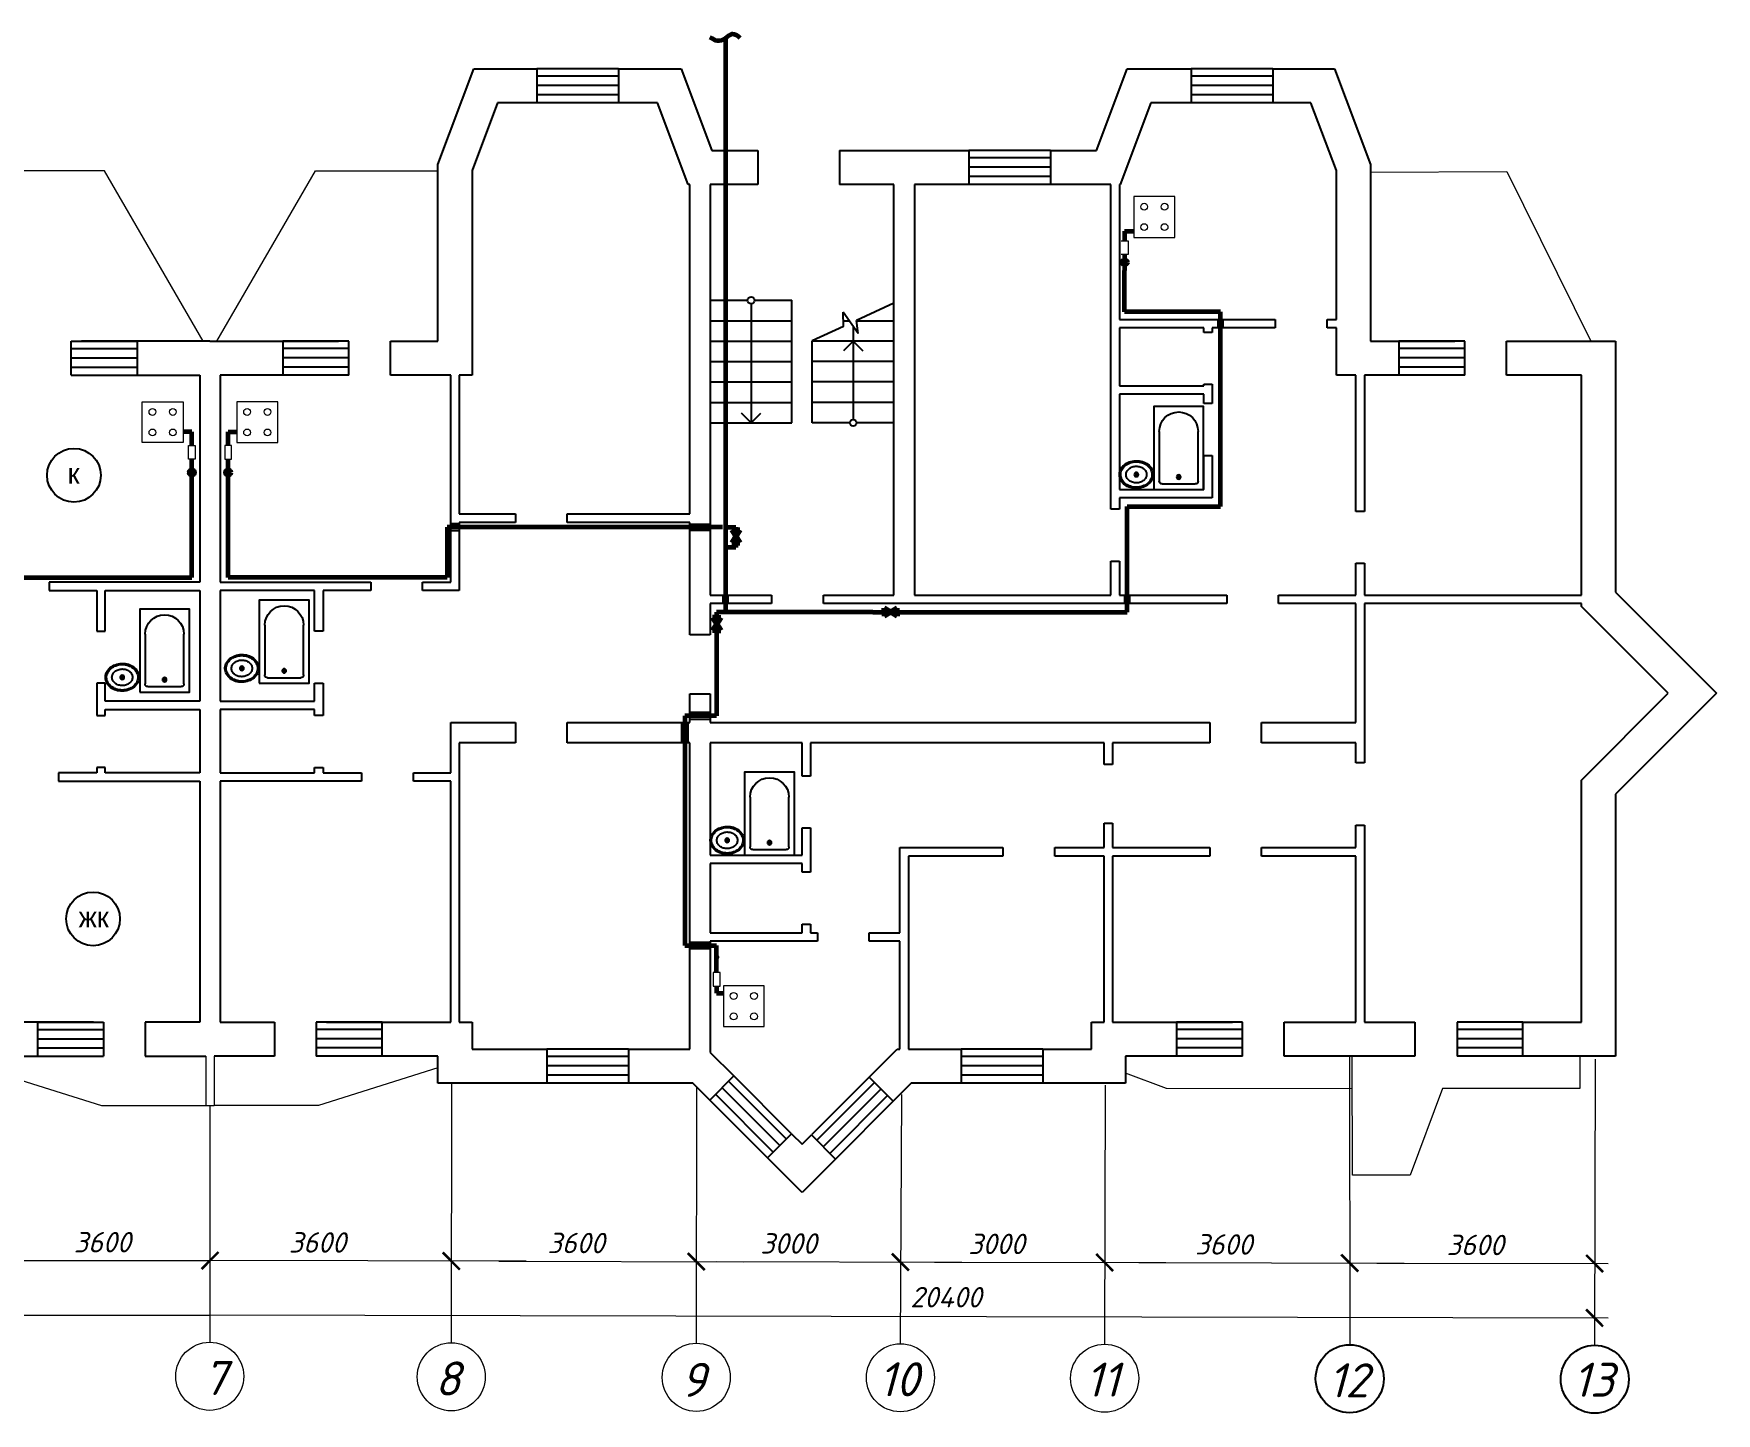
# Model space of a CAD drawing. Header units: millimetres. Extents: x -710977 to 10671, y -929782 to 89628.
# Drawn here: x 3585.5 to 3832.7, y 3965.9 to 4168.6 of the extents above; entities that cross this region are included whole.
import ezdxf

# ---------------------------------------------------------------- set-up
doc = ezdxf.new("R2010")
doc.units = ezdxf.units.MM
doc.header["$LTSCALE"] = 0.4
for name, color, linetype, lineweight in [('A-FLOR', 192, 'Continuous', 9), ('A-WALL', 113, 'Continuous', 9), ('I-WALL', 2, 'Continuous', 9), ('газ', 7, 'Continuous', 40), ('оборудование', 255, 'Continuous', 60)]:
    doc.layers.add(name, color=color, linetype=linetype, lineweight=lineweight)
for name, color, linetype in [('VPORTS', 7, 'Continuous'), ('аксонометрия', 84, 'Continuous'), ('кварталыИнфо', 7, 'Continuous'), ('оси', 255, 'Continuous')]:
    doc.layers.add(name, color=color, linetype=linetype)
doc.styles.add('текстовый', font='isocpeui.ttf', dxfattribs={"height": 5})
doc.linetypes.add('зигзаг', pattern='A,0.00254,-5.08,[131,ltypeshp.shx,S=5.08,R=0,X=-5.08,Y=0],-10.16,[131,ltypeshp.shx,S=5.08,R=180,X=5.08,Y=0],-5.08', length=20.32254)

# ---------------------------------------------------------------- blocks, each defined once
blk = doc.blocks.new('Ванна — 66 x 152 см')
for p, q in [((8, -18), (10, -18)), ((9, -17), (9, -19))]:
    blk.add_line(p, q)
blk.add_lwpolyline([(0, -36), (0, 0), (60, 0), (60, -36)], close=True)
for points in [[(4, -30), (4, -6)], [(6, -4), (42, -4)], [(42, -32), (6, -32)]]:
    blk.add_lwpolyline(points)
for radius in [1.5, 1]:
    blk.add_circle((9, -18), radius)
for centre, radius, start, end in [((5.75, -5.75), 1.77, 81.8699, 188.1301), ((42, -18), 14, 270, 90), ((5.75, -30.25), 1.77, 171.8699, 278.1301)]:
    blk.add_arc(centre, radius, start, end)
blk = doc.blocks.new('Раковина овальная — вид сверху')
for p, q in [((-1, 0), (1, 0)), ((0, 1), (0, -1))]:
    blk.add_line(p, q)
at = {"linetype": 'Continuous'}
for points in [[(-12.2, 0.4, 0.117634), (-11.5, -3.4, 0.104469), (-8.9, -6.8, 0.090016), (-5.1, -9.1, 0.08192), (-0.3, -10, 0.08192), (4.5, -9.4, 0.090016), (8.4, -7.4, 0.104469), (11.2, -4.1, 0.117634), (12.2, -0.4, 0.117634), (11.5, 3.4, 0.104469), (8.9, 6.8, 0.090016), (5.1, 9.1, 0.08192), (0.3, 10, 0.08192), (-4.5, 9.4, 0.090016), (-8.4, 7.4, 0.104469), (-11.2, 4.1, 0.117634)], [(-11.3, 0.2, 0.118622), (-10.5, -3.3, 0.104678), (-8.1, -6.4, 0.089562), (-4.5, -8.4, 0.081185), (-0.1, -9.2, 0.081185), (4.3, -8.5, 0.089562), (7.9, -6.6, 0.104678), (10.4, -3.5, 0.118622), (11.3, -0.2, 0.118622), (10.5, 3.3, 0.104678), (8.1, 6.4, 0.089562), (4.5, 8.4, 0.081185), (0.1, 9.2, 0.081185), (-4.3, 8.5, 0.089562), (-7.9, 6.6, 0.104678), (-10.4, 3.5, 0.118622)], [(-7.4, 0.1, 0.118283), (-6.9, -2.2, 0.104607), (-5.3, -4.2, 0.089718), (-3, -5.5, 0.081436), (-0.1, -6, 0.081436), (2.8, -5.6, 0.089718), (5.2, -4.3, 0.104607), (6.9, -2.3, 0.118283), (7.4, -0.1, 0.118283), (6.9, 2.2, 0.104607), (5.3, 4.2, 0.089718), (3, 5.5, 0.081436), (0.1, 6, 0.081436), (-2.8, 5.6, 0.089718), (-5.2, 4.3, 0.104607), (-6.9, 2.3, 0.118283)]]:
    blk.add_lwpolyline(points, format="xyb", close=True, dxfattribs=at)
for radius in [1.5, 1]:
    blk.add_circle((0, 0), radius)
blk = doc.blocks.new('_ArchTick')
at = {"color": 0, "linetype": 'ByBlock', "const_width": 0.15}
blk.add_lwpolyline([(-0.5, -0.5), (0.5, 0.5)], dxfattribs=at)

msp = doc.modelspace()

# ---------------------------------------------------------------- hatches: boundary and pattern name
at = {"layer": 'оборудование', "lineweight": 60}
h = msp.add_hatch(color=7, dxfattribs=at)
h.paths.add_polyline_path([(3745.749, 4134.992), (3746.12, 4135.142, -0.0964728), (3746.149, 4134.992, -0.4142136), (3745.749, 4134.592)])
h.paths.add_polyline_path([(3745.349, 4134.992, -0.8240307), (3746.12, 4135.142), (3745.749, 4134.992)])
h.paths.add_polyline_path([(3745.349, 4134.992), (3745.749, 4134.992), (3745.749, 4134.592, -0.4142136)])
h = msp.add_hatch(color=7, dxfattribs=at)
h.paths.add_polyline_path([(3608.698, 4104.114), (3608.327, 4103.964, -0.0964728), (3608.298, 4104.114, -0.4142136), (3608.698, 4104.514)])
h.paths.add_polyline_path([(3609.098, 4104.114, -0.8240307), (3608.327, 4103.964), (3608.698, 4104.114)])
h.paths.add_polyline_path([(3609.098, 4104.114), (3608.698, 4104.114), (3608.698, 4104.514, -0.4142136)])
h = msp.add_hatch(color=7, dxfattribs=at)
h.paths.add_polyline_path([(3614.026, 4104.114), (3614.396, 4103.964, 0.0964728), (3614.426, 4104.114, 0.4142136), (3614.026, 4104.514)])
h.paths.add_polyline_path([(3613.626, 4104.114, 0.8240307), (3614.396, 4103.964), (3614.026, 4104.114)])
h.paths.add_polyline_path([(3613.626, 4104.114), (3614.026, 4104.114), (3614.026, 4104.514, 0.4142136)])
h = msp.add_hatch(color=7, dxfattribs=at)
edge = h.paths.add_edge_path()
edge.add_line((3685.8, 4032.554), (3686.171, 4032.797))
edge.add_arc((3685.8, 4032.947), 0.4, 337.95828, 360)
edge.add_arc((3685.8, 4032.947), 0.4, 360, 450)
edge.add_line((3685.8, 4033.347), (3685.8, 4032.554))
edge = h.paths.add_edge_path()
edge.add_arc((3685.8, 4032.947), 0.4, 540, 697.95828)
edge.add_line((3686.171, 4032.797), (3685.8, 4032.554))
edge.add_line((3685.8, 4032.554), (3685.4, 4032.947))
edge = h.paths.add_edge_path()
edge.add_line((3685.4, 4032.947), (3685.8, 4032.554))
edge.add_line((3685.8, 4032.554), (3685.8, 4033.347))
edge.add_arc((3685.8, 4032.947), 0.4, 450, 540)

# ---------------------------------------------------------------- linework, layer by layer
at = {"color": 7, "lineweight": 25}
for p, q in [((3659.391, 4163.408), (3659.391, 4158.408)), ((3671.391, 4163.408), (3659.391, 4163.408)), ((3671.391, 4163.408), (3671.391, 4158.408)), ((3755.547, 4163.408), (3755.547, 4158.408)), ((3767.547, 4163.408), (3755.547, 4163.408)), ((3767.547, 4163.408), (3767.547, 4158.408)), ((3671.391, 4162.318), (3659.391, 4162.318)), ((3671.391, 4160.958), (3659.391, 4160.958)), ((3767.547, 4162.318), (3755.547, 4162.318)), ((3767.547, 4160.958), (3755.547, 4160.958)), ((3671.391, 4159.597), (3659.391, 4159.597)), ((3767.547, 4159.597), (3755.547, 4159.597)), ((3671.391, 4158.408), (3659.391, 4158.408)), ((3767.547, 4158.408), (3755.547, 4158.408)), ((3691.862, 4151.408), (3691.862, 4146.408)), ((3703.862, 4151.408), (3703.862, 4146.408)), ((3722.862, 4151.408), (3722.862, 4146.408)), ((3734.862, 4151.408), (3722.862, 4151.408)), ((3734.862, 4151.408), (3734.862, 4146.408)), ((3734.862, 4150.318), (3722.862, 4150.318)), ((3734.862, 4148.958), (3722.862, 4148.958)), ((3734.862, 4147.597), (3722.862, 4147.597)), ((3734.862, 4146.408), (3722.862, 4146.408)), ((3590.982, 4118.408), (3590.982, 4123.408)), ((3590.982, 4122.318), (3600.674, 4122.318)), ((3631.742, 4122.318), (3622.05, 4122.318)), ((3631.742, 4118.408), (3631.742, 4123.408)), ((3795.742, 4122.318), (3786.05, 4122.318)), ((3795.742, 4118.408), (3795.742, 4123.408)), ((3590.982, 4120.958), (3600.674, 4120.958)), ((3590.982, 4119.597), (3600.674, 4119.597)), ((3631.742, 4120.958), (3622.05, 4120.958)), ((3631.742, 4119.597), (3622.05, 4119.597)), ((3795.742, 4120.958), (3786.05, 4120.958)), ((3795.742, 4119.597), (3786.05, 4119.597)), ((3586.05, 4018.408), (3586.05, 4023.408)), ((3636.674, 4018.408), (3636.674, 4023.408)), ((3763.077, 4018.408), (3763.077, 4023.408)), ((3804.274, 4018.408), (3804.274, 4023.408)), ((3586.05, 4022.318), (3595.742, 4022.318)), ((3586.05, 4020.958), (3595.742, 4020.958)), ((3636.674, 4022.318), (3626.982, 4022.318)), ((3636.674, 4020.958), (3626.982, 4020.958)), ((3763.077, 4022.318), (3753.385, 4022.318)), ((3763.077, 4020.958), (3753.385, 4020.958)), ((3804.274, 4022.318), (3794.582, 4022.318)), ((3804.274, 4020.958), (3794.582, 4020.958)), ((3586.05, 4019.597), (3595.742, 4019.597)), ((3636.674, 4019.597), (3626.982, 4019.597)), ((3660.862, 4019.408), (3660.862, 4014.408)), ((3672.862, 4019.408), (3660.862, 4019.408)), ((3672.862, 4018.318), (3660.862, 4018.318)), ((3672.862, 4019.408), (3672.862, 4014.408)), ((3721.732, 4019.408), (3721.732, 4014.408)), ((3733.732, 4019.408), (3721.732, 4019.408)), ((3733.732, 4018.318), (3721.732, 4018.318)), ((3733.732, 4019.408), (3733.732, 4014.408)), ((3763.077, 4019.597), (3753.385, 4019.597)), ((3804.274, 4019.597), (3794.582, 4019.597)), ((3672.862, 4016.958), (3660.862, 4016.958)), ((3672.862, 4015.597), (3660.862, 4015.597)), ((3688.325, 4015.48), (3684.789, 4011.945)), ((3696.81, 4006.995), (3688.325, 4015.48)), ((3708.218, 4015.299), (3699.732, 4006.814)), ((3708.218, 4015.299), (3711.753, 4011.763)), ((3733.732, 4016.958), (3721.732, 4016.958)), ((3733.732, 4015.597), (3721.732, 4015.597)), ((3672.862, 4014.408), (3660.862, 4014.408)), ((3694.115, 4004.301), (3685.63, 4012.786)), ((3695.078, 4005.263), (3686.592, 4013.748)), ((3696.04, 4006.225), (3687.554, 4014.71)), ((3708.988, 4014.529), (3700.503, 4006.043)), ((3709.95, 4013.566), (3701.465, 4005.081)), ((3710.912, 4012.604), (3702.427, 4004.119)), ((3733.732, 4014.408), (3721.732, 4014.408)), ((3693.274, 4003.46), (3684.789, 4011.945)), ((3711.753, 4011.763), (3703.268, 4003.278)), ((3696.81, 4006.995), (3693.274, 4003.46)), ((3699.732, 4006.814), (3703.268, 4003.278))]:
    msp.add_line(p, q, dxfattribs=at)
at = {"lineweight": 20}
for p, q in [((3753.115, 4144.652), (3747.115, 4144.652)), ((3747.115, 4144.652), (3747.115, 4138.652)), ((3753.115, 4138.652), (3753.115, 4144.652)), ((3747.115, 4138.652), (3753.115, 4138.652)), ((3745.249, 4138.143), (3745.749, 4138.143)), ((3745.749, 4138.143), (3746.249, 4138.143)), ((3746.249, 4138.143), (3746.249, 4136.143)), ((3746.249, 4136.143), (3745.249, 4136.143)), ((3601.409, 4114.503), (3607.409, 4114.503)), ((3601.409, 4108.503), (3601.409, 4114.503)), ((3607.409, 4114.503), (3607.409, 4108.503)), ((3621.314, 4114.503), (3615.314, 4114.503)), ((3615.314, 4114.503), (3615.314, 4108.503)), ((3621.314, 4108.503), (3621.314, 4114.503)), ((3607.409, 4108.503), (3601.409, 4108.503)), ((3608.198, 4106.096), (3608.198, 4108.096)), ((3608.198, 4108.096), (3609.198, 4108.096)), ((3609.198, 4108.096), (3609.198, 4106.096)), ((3614.526, 4108.096), (3613.526, 4108.096)), ((3613.526, 4108.096), (3613.526, 4106.096)), ((3614.526, 4106.096), (3614.526, 4108.096)), ((3615.314, 4108.503), (3621.314, 4108.503)), ((3608.698, 4106.096), (3608.198, 4106.096)), ((3609.198, 4106.096), (3608.698, 4106.096)), ((3613.526, 4106.096), (3614.026, 4106.096)), ((3614.026, 4106.096), (3614.526, 4106.096)), ((3686.3, 4030.666), (3685.3, 4030.666)), ((3685.3, 4030.666), (3685.3, 4028.666)), ((3686.3, 4028.666), (3686.3, 4030.666)), ((3685.3, 4028.666), (3685.8, 4028.666)), ((3685.8, 4028.666), (3686.3, 4028.666)), ((3692.8, 4028.733), (3686.8, 4028.733)), ((3686.8, 4028.733), (3686.8, 4022.733)), ((3692.8, 4022.733), (3692.8, 4028.733)), ((3686.8, 4022.733), (3692.8, 4022.733))]:
    msp.add_line(p, q, dxfattribs=at)
at = {"color": 7}
for p, q in [((3684.862, 4129.408), (3690.362, 4129.408)), ((3690.862, 4128.908), (3690.862, 4111.408)), ((3691.362, 4129.408), (3696.862, 4129.408)), ((3711.862, 4128.984), (3706.331, 4126.424)), ((3684.862, 4126.408), (3696.862, 4126.408)), ((3706.587, 4124.506), (3704.373, 4127.67)), ((3704.422, 4125.54), (3704.373, 4127.67)), ((3706.587, 4124.506), (3706.331, 4126.424)), ((3704.422, 4125.54), (3699.862, 4123.429)), ((3705.862, 4125.542), (3705.862, 4111.908)), ((3684.862, 4123.408), (3696.862, 4123.408)), ((3711.862, 4123.408), (3699.862, 4123.408)), ((3705.862, 4123.408), (3704.448, 4121.993)), ((3705.862, 4123.408), (3707.276, 4121.993)), ((3684.862, 4120.408), (3696.862, 4120.408)), ((3711.862, 4120.408), (3699.862, 4120.408)), ((3684.862, 4117.408), (3696.862, 4117.408)), ((3711.862, 4117.408), (3699.862, 4117.408)), ((3684.862, 4114.408), (3696.862, 4114.408)), ((3711.862, 4114.408), (3699.862, 4114.408)), ((3690.862, 4111.408), (3689.448, 4112.822)), ((3690.862, 4111.408), (3692.276, 4112.822)), ((3711.862, 4111.408), (3706.362, 4111.408))]:
    msp.add_line(p, q, dxfattribs=at)
at = {"lineweight": 20}
for centre in [(3748.615, 4143.152), (3751.615, 4143.152), (3748.615, 4140.152), (3751.615, 4140.152), (3602.909, 4113.003), (3605.909, 4113.003), (3616.814, 4113.003), (3619.814, 4113.003), (3602.909, 4110.003), (3605.909, 4110.003), (3616.814, 4110.003), (3619.814, 4110.003), (3688.3, 4027.233), (3691.3, 4027.233), (3688.3, 4024.233), (3691.3, 4024.233)]:
    msp.add_circle(centre, 0.5, dxfattribs=at)
at = {"color": 7}
for centre in [(3690.862, 4129.408), (3705.862, 4111.408)]:
    msp.add_circle(centre, 0.5, dxfattribs=at)
at = {"color": 2, "ltscale": 0.5}
for centre in [(3591.375, 4103.704), (3594.184, 4038.548)]:
    msp.add_circle(centre, 3.943, dxfattribs=at)
at = {"color": 7, "lineweight": 25}
for centre in [(3778.813, 3971.01), (3814.813, 3970.933)]:
    msp.add_circle(centre, 5, dxfattribs=at)
at = {"layer": 'A-FLOR', "color": 0}
for p, q in [((3595.862, 4148.408), (3577.862, 4148.408)), ((3610.362, 4123.408), (3595.862, 4148.408)), ((3612.362, 4123.408), (3626.862, 4148.408)), ((3626.862, 4148.408), (3644.862, 4148.408)), ((3781.862, 4148.213), (3801.889, 4148.307)), ((3801.889, 4148.307), (3814.265, 4123.408)), ((3779.207, 4000.903), (3779.157, 4018.408)), ((3812.617, 4018.408), (3812.617, 4013.653)), ((3577.862, 4016.664), (3595.4, 4011.153)), ((3644.862, 4016.664), (3627.324, 4011.153)), ((3751.906, 4013.653), (3745.862, 4015.904)), ((3779.171, 4013.603), (3751.906, 4013.653)), ((3792.442, 4013.653), (3787.692, 4000.903)), ((3812.617, 4013.653), (3792.442, 4013.653)), ((3595.4, 4011.153), (3610.742, 4011.153)), ((3627.324, 4011.153), (3611.982, 4011.153)), ((3787.692, 4000.903), (3779.207, 4000.903))]:
    msp.add_line(p, q, dxfattribs=at)
at = {"layer": 'A-WALL', "lineweight": 25}
for p, q in [((3644.862, 4149.361), (3650.129, 4163.408)), ((3650.129, 4163.408), (3659.391, 4163.408)), ((3671.391, 4163.408), (3680.594, 4163.408)), ((3680.594, 4163.408), (3685.094, 4151.408)), ((3741.629, 4151.408), (3746.129, 4163.408)), ((3746.129, 4163.408), (3755.547, 4163.408)), ((3767.547, 4163.408), (3776.594, 4163.408)), ((3776.594, 4163.408), (3781.862, 4149.361)), ((3653.594, 4158.408), (3649.862, 4148.454)), ((3659.391, 4158.408), (3653.594, 4158.408)), ((3677.129, 4158.408), (3671.391, 4158.408)), ((3681.629, 4146.408), (3677.129, 4158.408)), ((3749.594, 4158.408), (3745.094, 4146.408)), ((3755.547, 4158.408), (3749.594, 4158.408)), ((3773.129, 4158.408), (3767.547, 4158.408)), ((3776.862, 4148.454), (3773.129, 4158.408)), ((3685.094, 4151.408), (3691.862, 4151.408)), ((3703.862, 4151.408), (3722.862, 4151.408)), ((3734.862, 4151.408), (3741.629, 4151.408)), ((3644.862, 4123.408), (3644.862, 4149.361)), ((3781.862, 4149.361), (3781.862, 4123.408)), ((3649.862, 4148.454), (3649.862, 4118.408)), ((3681.862, 4146.408), (3681.629, 4146.408)), ((3681.862, 4098.028), (3681.862, 4146.408)), ((3691.862, 4146.408), (3684.862, 4146.408)), ((3684.862, 4146.408), (3684.862, 4086.105)), ((3711.862, 4146.408), (3703.862, 4146.408)), ((3711.862, 4086.105), (3711.862, 4146.408)), ((3722.862, 4146.408), (3714.862, 4146.408)), ((3714.862, 4146.408), (3714.862, 4086.105)), ((3743.742, 4146.408), (3734.862, 4146.408)), ((3745.094, 4146.408), (3744.982, 4146.408)), ((3776.862, 4126.605), (3776.862, 4148.454)), ((3776.862, 4118.408), (3776.862, 4125.365)), ((3611.362, 4123.408), (3592.482, 4123.408)), ((3611.362, 4123.408), (3630.242, 4123.408)), ((3637.862, 4118.408), (3637.862, 4123.408)), ((3637.862, 4123.408), (3644.862, 4123.408)), ((3781.862, 4123.408), (3794.242, 4123.408)), ((3801.862, 4118.408), (3801.862, 4123.408)), ((3801.862, 4123.408), (3817.862, 4123.408)), ((3817.862, 4123.408), (3817.862, 4086.52)), ((3592.482, 4118.408), (3609.862, 4118.408)), ((3609.862, 4118.408), (3609.862, 4088.028)), ((3630.242, 4118.408), (3612.862, 4118.408)), ((3612.862, 4118.408), (3612.862, 4088.028)), ((3646.742, 4118.408), (3637.862, 4118.408)), ((3649.862, 4118.408), (3647.982, 4118.408)), ((3779.742, 4118.408), (3776.862, 4118.408)), ((3794.242, 4118.408), (3780.982, 4118.408)), ((3812.862, 4118.408), (3801.862, 4118.408)), ((3812.862, 4086.105), (3812.862, 4118.408)), ((3681.862, 4080.266), (3681.862, 4096.788)), ((3609.862, 4086.788), (3609.862, 4070.528)), ((3612.862, 4086.788), (3612.862, 4070.528)), ((3684.862, 4084.865), (3684.862, 4080.266)), ((3812.862, 4084.449), (3812.862, 4084.865)), ((3825.615, 4071.696), (3812.862, 4084.449)), ((3817.862, 4086.52), (3832.686, 4071.696)), ((3684.862, 4080.266), (3681.862, 4080.266)), ((3681.862, 4067.408), (3681.862, 4071.626)), ((3681.862, 4071.626), (3684.862, 4071.626)), ((3684.862, 4071.626), (3684.862, 4067.408)), ((3812.862, 4058.943), (3825.615, 4071.696)), ((3832.686, 4071.696), (3817.862, 4056.872)), ((3609.862, 4069.288), (3609.862, 4060.028)), ((3612.862, 4069.288), (3612.862, 4060.028)), ((3646.742, 4067.408), (3656.242, 4067.408)), ((3646.742, 4064.408), (3646.742, 4067.408)), ((3656.242, 4067.408), (3656.242, 4064.408)), ((3663.862, 4067.408), (3681.862, 4067.408)), ((3663.862, 4064.408), (3663.862, 4067.408)), ((3684.862, 4067.408), (3758.242, 4067.408)), ((3758.242, 4067.408), (3758.242, 4064.408)), ((3765.862, 4067.408), (3779.742, 4067.408)), ((3765.862, 4064.408), (3765.862, 4067.408)), ((3656.242, 4064.408), (3647.982, 4064.408)), ((3681.862, 4064.408), (3663.862, 4064.408)), ((3681.862, 4019.408), (3681.862, 4064.408)), ((3698.362, 4064.408), (3684.862, 4064.408)), ((3684.862, 4064.408), (3684.862, 4047.908)), ((3742.742, 4064.408), (3699.602, 4064.408)), ((3758.242, 4064.408), (3743.982, 4064.408)), ((3779.742, 4064.408), (3765.862, 4064.408)), ((3609.862, 4058.788), (3609.862, 4023.408)), ((3612.862, 4058.788), (3612.862, 4023.408)), ((3812.862, 4023.408), (3812.862, 4058.943)), ((3817.862, 4056.872), (3817.862, 4018.408)), ((3684.862, 4046.668), (3684.862, 4036.528)), ((3684.862, 4035.288), (3684.862, 4018.943)), ((3594.242, 4023.408), (3575.982, 4023.408)), ((3609.862, 4023.408), (3601.862, 4023.408)), ((3601.862, 4023.408), (3601.862, 4018.408)), ((3612.862, 4023.408), (3620.862, 4023.408)), ((3620.862, 4023.408), (3620.862, 4018.408)), ((3628.482, 4023.408), (3646.742, 4023.408)), ((3647.982, 4023.408), (3649.862, 4023.408)), ((3649.862, 4023.408), (3649.862, 4019.408)), ((3740.862, 4019.408), (3740.862, 4023.408)), ((3740.862, 4023.408), (3742.742, 4023.408)), ((3743.982, 4023.408), (3761.577, 4023.408)), ((3769.197, 4018.408), (3769.197, 4023.408)), ((3769.197, 4023.408), (3779.742, 4023.408)), ((3780.982, 4023.408), (3788.362, 4023.408)), ((3788.362, 4023.408), (3788.362, 4018.408)), ((3804.274, 4023.408), (3812.862, 4023.408)), ((3577.862, 4018.408), (3594.242, 4018.408)), ((3601.862, 4018.408), (3610.742, 4018.408)), ((3620.862, 4018.408), (3611.982, 4018.408)), ((3644.862, 4018.408), (3628.482, 4018.408)), ((3644.862, 4014.408), (3644.862, 4018.408)), ((3649.862, 4019.408), (3660.862, 4019.408)), ((3672.862, 4019.408), (3681.862, 4019.408)), ((3684.862, 4018.943), (3688.325, 4015.48)), ((3708.218, 4015.299), (3712.326, 4019.408)), ((3712.326, 4019.408), (3712.742, 4019.408)), ((3713.982, 4019.408), (3721.732, 4019.408)), ((3733.732, 4019.408), (3740.862, 4019.408)), ((3761.577, 4018.408), (3745.862, 4018.408)), ((3745.862, 4018.408), (3745.862, 4014.408)), ((3788.362, 4018.408), (3769.197, 4018.408)), ((3817.862, 4018.408), (3804.274, 4018.408)), ((3660.862, 4014.408), (3644.862, 4014.408)), ((3682.326, 4014.408), (3672.862, 4014.408)), ((3684.789, 4011.945), (3682.326, 4014.408)), ((3714.397, 4014.408), (3711.753, 4011.763)), ((3721.732, 4014.408), (3714.397, 4014.408)), ((3745.862, 4014.408), (3733.732, 4014.408)), ((3696.81, 4006.995), (3698.362, 4005.443)), ((3698.362, 4005.443), (3699.732, 4006.814)), ((3698.362, 3998.372), (3693.274, 4003.46)), ((3703.268, 4003.278), (3698.362, 3998.372))]:
    msp.add_line(p, q, dxfattribs=at)
at = {"layer": 'A-WALL'}
for p, q in [((3610.742, 4018.408), (3610.742, 4011.153)), ((3611.982, 4018.408), (3611.982, 4011.153)), ((3610.742, 4011.153), (3611.982, 4011.153))]:
    msp.add_line(p, q, dxfattribs=at)
at = {"layer": 'I-WALL', "lineweight": 25}
for p, q in [((3743.742, 4098.725), (3743.742, 4146.408)), ((3744.982, 4146.408), (3744.982, 4126.605)), ((3744.982, 4126.605), (3767.862, 4126.605)), ((3767.862, 4126.605), (3767.862, 4125.365)), ((3775.482, 4126.605), (3776.862, 4126.605)), ((3775.482, 4125.365), (3775.482, 4126.605)), ((3757.362, 4125.365), (3744.982, 4125.365)), ((3744.982, 4125.365), (3744.982, 4116.865)), ((3757.362, 4124.685), (3757.362, 4125.365)), ((3758.602, 4124.685), (3757.362, 4124.685)), ((3767.862, 4125.365), (3758.602, 4125.365)), ((3758.602, 4125.365), (3758.602, 4124.685)), ((3776.862, 4125.365), (3775.482, 4125.365)), ((3646.742, 4088.028), (3646.742, 4118.408)), ((3647.982, 4118.408), (3647.982, 4098.028)), ((3744.982, 4116.865), (3757.362, 4116.865)), ((3757.362, 4116.865), (3757.362, 4117.065)), ((3757.362, 4117.065), (3758.602, 4117.065)), ((3758.602, 4117.065), (3758.602, 4114.225)), ((3779.742, 4098.408), (3779.742, 4118.408)), ((3780.982, 4118.408), (3780.982, 4098.408)), ((3744.982, 4115.625), (3744.982, 4101.625)), ((3757.362, 4115.625), (3744.982, 4115.625)), ((3757.362, 4114.225), (3757.362, 4115.625)), ((3758.602, 4114.225), (3757.362, 4114.225)), ((3757.362, 4101.625), (3757.362, 4106.605)), ((3757.362, 4106.605), (3758.602, 4106.605)), ((3758.602, 4106.605), (3758.602, 4100.385)), ((3744.982, 4101.625), (3757.362, 4101.625)), ((3744.982, 4100.385), (3744.982, 4098.725)), ((3758.602, 4100.385), (3744.982, 4100.385)), ((3647.982, 4098.028), (3656.242, 4098.028)), ((3647.982, 4096.788), (3647.982, 4086.788)), ((3656.242, 4096.788), (3647.982, 4096.788)), ((3656.242, 4098.028), (3656.242, 4096.788)), ((3663.862, 4096.788), (3663.862, 4098.028)), ((3663.862, 4098.028), (3681.862, 4098.028)), ((3681.862, 4096.788), (3663.862, 4096.788)), ((3744.982, 4098.725), (3743.742, 4098.725)), ((3780.982, 4098.408), (3779.742, 4098.408)), ((3743.742, 4086.105), (3743.742, 4091.105)), ((3743.742, 4091.105), (3744.982, 4091.105)), ((3744.982, 4091.105), (3744.982, 4086.105)), ((3779.742, 4086.105), (3779.742, 4090.788)), ((3779.742, 4090.788), (3780.982, 4090.788)), ((3780.982, 4090.788), (3780.982, 4086.105)), ((3609.862, 4088.028), (3587.742, 4088.028)), ((3587.742, 4088.028), (3587.742, 4086.788)), ((3587.742, 4086.788), (3594.742, 4086.788)), ((3594.742, 4086.788), (3594.742, 4080.788)), ((3595.982, 4086.788), (3609.862, 4086.788)), ((3595.982, 4080.788), (3595.982, 4086.788)), ((3612.862, 4088.028), (3634.982, 4088.028)), ((3626.742, 4086.788), (3612.862, 4086.788)), ((3626.742, 4080.788), (3626.742, 4086.788)), ((3634.982, 4086.788), (3627.982, 4086.788)), ((3627.982, 4086.788), (3627.982, 4080.788)), ((3634.982, 4088.028), (3634.982, 4086.788)), ((3642.602, 4086.788), (3642.602, 4088.028)), ((3642.602, 4088.028), (3646.742, 4088.028)), ((3647.982, 4086.788), (3642.602, 4086.788)), ((3684.862, 4086.105), (3693.862, 4086.105)), ((3693.862, 4084.865), (3684.862, 4084.865)), ((3693.862, 4086.105), (3693.862, 4084.865)), ((3701.482, 4084.865), (3701.482, 4086.105)), ((3701.482, 4086.105), (3711.862, 4086.105)), ((3760.742, 4084.865), (3701.482, 4084.865)), ((3714.862, 4086.105), (3743.742, 4086.105)), ((3744.982, 4086.105), (3760.742, 4086.105)), ((3760.742, 4086.105), (3760.742, 4084.865)), ((3768.362, 4084.865), (3768.362, 4086.105)), ((3768.362, 4086.105), (3779.742, 4086.105)), ((3779.742, 4084.865), (3768.362, 4084.865)), ((3779.742, 4067.408), (3779.742, 4084.865)), ((3780.982, 4086.105), (3812.862, 4086.105)), ((3812.862, 4084.865), (3780.982, 4084.865)), ((3780.982, 4084.865), (3780.982, 4061.483)), ((3594.742, 4080.788), (3595.982, 4080.788)), ((3627.982, 4080.788), (3626.742, 4080.788)), ((3595.982, 4073.168), (3594.742, 4073.168)), ((3594.742, 4073.168), (3594.742, 4068.408)), ((3595.982, 4070.528), (3595.982, 4073.168)), ((3626.742, 4070.528), (3626.742, 4073.168)), ((3626.742, 4073.168), (3627.982, 4073.168)), ((3627.982, 4073.168), (3627.982, 4068.408)), ((3609.862, 4070.528), (3595.982, 4070.528)), ((3612.862, 4070.528), (3626.742, 4070.528)), ((3594.742, 4068.408), (3595.982, 4068.408)), ((3595.982, 4069.288), (3609.862, 4069.288)), ((3595.982, 4068.408), (3595.982, 4069.288)), ((3626.742, 4069.288), (3612.862, 4069.288)), ((3626.742, 4068.408), (3626.742, 4069.288)), ((3627.982, 4068.408), (3626.742, 4068.408)), ((3646.742, 4060.028), (3646.742, 4064.408)), ((3647.982, 4064.408), (3647.982, 4023.408)), ((3698.362, 4059.528), (3698.362, 4064.408)), ((3699.602, 4064.408), (3699.602, 4059.528)), ((3742.742, 4061.228), (3742.742, 4064.408)), ((3743.982, 4064.408), (3743.982, 4061.228)), ((3779.742, 4061.483), (3779.742, 4064.408)), ((3594.742, 4060.028), (3589.102, 4060.028)), ((3589.102, 4060.028), (3589.102, 4058.788)), ((3595.982, 4060.788), (3594.742, 4060.788)), ((3594.742, 4060.788), (3594.742, 4060.028)), ((3595.982, 4060.028), (3595.982, 4060.788)), ((3609.862, 4060.028), (3595.982, 4060.028)), ((3612.862, 4060.028), (3626.742, 4060.028)), ((3626.742, 4060.028), (3626.742, 4060.788)), ((3626.742, 4060.788), (3627.982, 4060.788)), ((3627.982, 4060.788), (3627.982, 4060.028)), ((3627.982, 4060.028), (3633.622, 4060.028)), ((3633.622, 4060.028), (3633.622, 4058.788)), ((3641.242, 4058.788), (3641.242, 4060.028)), ((3641.242, 4060.028), (3646.742, 4060.028)), ((3699.602, 4059.528), (3698.362, 4059.528)), ((3743.982, 4061.228), (3742.742, 4061.228)), ((3780.982, 4061.483), (3779.742, 4061.483)), ((3589.102, 4058.788), (3609.862, 4058.788)), ((3633.622, 4058.788), (3612.862, 4058.788)), ((3646.742, 4058.788), (3641.242, 4058.788)), ((3646.742, 4023.408), (3646.742, 4058.788)), ((3742.742, 4049.028), (3742.742, 4052.588)), ((3742.742, 4052.588), (3743.982, 4052.588)), ((3743.982, 4052.588), (3743.982, 4049.028)), ((3779.742, 4049.028), (3779.742, 4052.333)), ((3779.742, 4052.333), (3780.982, 4052.333)), ((3780.982, 4052.333), (3780.982, 4023.408)), ((3698.362, 4047.908), (3698.362, 4051.908)), ((3698.362, 4051.908), (3699.602, 4051.908)), ((3699.602, 4051.908), (3699.602, 4045.408)), ((3684.862, 4047.908), (3698.362, 4047.908)), ((3712.742, 4036.528), (3712.742, 4049.028)), ((3712.742, 4049.028), (3727.862, 4049.028)), ((3713.982, 4047.788), (3713.982, 4019.408)), ((3727.862, 4047.788), (3713.982, 4047.788)), ((3727.862, 4049.028), (3727.862, 4047.788)), ((3735.482, 4049.028), (3742.742, 4049.028)), ((3735.482, 4047.788), (3735.482, 4049.028)), ((3742.742, 4047.788), (3735.482, 4047.788)), ((3742.742, 4023.408), (3742.742, 4047.788)), ((3743.982, 4049.028), (3758.242, 4049.028)), ((3758.242, 4047.788), (3743.982, 4047.788)), ((3743.982, 4047.788), (3743.982, 4023.408)), ((3758.242, 4049.028), (3758.242, 4047.788)), ((3765.862, 4049.028), (3779.742, 4049.028)), ((3765.862, 4047.788), (3765.862, 4049.028)), ((3779.742, 4047.788), (3765.862, 4047.788)), ((3779.742, 4023.408), (3779.742, 4047.788)), ((3698.362, 4046.668), (3684.862, 4046.668)), ((3698.362, 4045.408), (3698.362, 4046.668)), ((3699.602, 4045.408), (3698.362, 4045.408)), ((3698.362, 4036.528), (3698.362, 4037.788)), ((3698.362, 4037.788), (3699.602, 4037.788)), ((3699.602, 4037.788), (3699.602, 4036.528)), ((3684.862, 4036.528), (3698.362, 4036.528)), ((3700.612, 4035.288), (3684.862, 4035.288)), ((3699.602, 4036.528), (3700.612, 4036.528)), ((3700.612, 4036.528), (3700.612, 4035.288)), ((3708.232, 4036.528), (3712.742, 4036.528)), ((3708.232, 4035.288), (3708.232, 4036.528)), ((3712.742, 4035.288), (3708.232, 4035.288)), ((3712.742, 4019.408), (3712.742, 4035.288))]:
    msp.add_line(p, q, dxfattribs=at)
at = {"layer": 'VPORTS'}
for p, q in [((3590.982, 4123.408), (3600.674, 4123.408)), ((3600.674, 4123.408), (3600.674, 4118.408)), ((3631.742, 4123.408), (3622.05, 4123.408)), ((3622.05, 4123.408), (3622.05, 4118.408)), ((3795.742, 4123.408), (3786.05, 4123.408)), ((3786.05, 4123.408), (3786.05, 4118.408)), ((3590.982, 4118.408), (3600.674, 4118.408)), ((3631.742, 4118.408), (3622.05, 4118.408)), ((3795.742, 4118.408), (3786.05, 4118.408)), ((3586.05, 4023.408), (3595.742, 4023.408)), ((3595.742, 4023.408), (3595.742, 4018.408)), ((3636.674, 4023.408), (3626.982, 4023.408)), ((3626.982, 4023.408), (3626.982, 4018.408)), ((3763.077, 4023.408), (3753.385, 4023.408)), ((3753.385, 4023.408), (3753.385, 4018.408)), ((3804.274, 4023.408), (3794.582, 4023.408)), ((3794.582, 4023.408), (3794.582, 4018.408)), ((3586.05, 4018.408), (3595.742, 4018.408)), ((3594.242, 4018.408), (3595.742, 4018.408)), ((3636.674, 4018.408), (3626.982, 4018.408)), ((3628.482, 4018.408), (3626.982, 4018.408)), ((3763.077, 4018.408), (3753.385, 4018.408)), ((3804.274, 4018.408), (3794.582, 4018.408))]:
    msp.add_line(p, q, dxfattribs=at)
at = {"layer": 'VPORTS', "ltscale": 0.2}
for p, q in [((3647.982, 4096.574), (3646.742, 4096.574)), ((3646.742, 4095.574), (3647.982, 4095.574)), ((3680.622, 4067.408), (3680.622, 4064.408)), ((3681.622, 4064.408), (3681.622, 4067.408)), ((3684.862, 4068.863), (3681.862, 4068.863)), ((3681.862, 4067.863), (3684.862, 4067.863)), ((3681.862, 4035.131), (3684.862, 4035.131)), ((3684.862, 4034.131), (3681.862, 4034.131))]:
    msp.add_line(p, q, dxfattribs=at)
at = {"layer": 'аксонометрия', "color": 7, "lineweight": 70}
for p, q in [((3689.227, 4095.678), (3688.018, 4093.77)), ((3688.625, 4095.68), (3688.024, 4095.681)), ((3688.024, 4095.681), (3689.221, 4093.767)), ((3688.625, 4095.68), (3689.227, 4095.678)), ((3688.619, 4093.769), (3688.018, 4093.77)), ((3688.619, 4093.769), (3689.221, 4093.767)), ((3686.404, 4082.816), (3685.196, 4080.909)), ((3685.803, 4082.818), (3685.201, 4082.82)), ((3685.201, 4082.82), (3686.399, 4080.905)), ((3685.803, 4082.818), (3686.404, 4082.816)), ((3712.343, 4084.198), (3710.428, 4083)), ((3710.43, 4083.602), (3710.428, 4083)), ((3710.43, 4083.602), (3710.432, 4084.203)), ((3712.339, 4082.995), (3710.432, 4084.203)), ((3712.341, 4083.596), (3712.339, 4082.995)), ((3712.341, 4083.596), (3712.343, 4084.198)), ((3685.797, 4080.907), (3685.196, 4080.909)), ((3685.797, 4080.907), (3686.399, 4080.905))]:
    msp.add_line(p, q, dxfattribs=at)
at = {"layer": 'газ', "color": 0, "linetype": 'Continuous', "lineweight": 20, "ltscale": 0.08}
for p, q in [((3778.779, 4018.408), (3778.824, 3976.01)), ((3814.877, 4017.968), (3814.786, 3975.932)), ((3646.869, 4014.331), (3646.787, 3976.296)), ((3682.868, 4013.718), (3682.787, 3976.218)), ((3712.949, 4012.736), (3712.787, 3976.153)), ((3742.869, 4014.123), (3742.786, 3976.088)), ((3611.362, 4011.153), (3611.362, 3976.372)), ((3405.862, 3980.372), (3611.362, 3980.372)), ((3816.795, 3979.928), (3611.295, 3980.372))]:
    msp.add_line(p, q, dxfattribs=at)
at = {"layer": 'газ', "color": 0, "lineweight": 20, "ltscale": 0.08}
for p, q in [((3564.862, 3988.372), (3611.362, 3988.372)), ((3657.813, 3988.272), (3611.313, 3988.372)), ((3653.813, 3988.28), (3689.813, 3988.202)), ((3685.813, 3988.211), (3721.812, 3988.133)), ((3717.812, 3988.142), (3751.812, 3988.068)), ((3747.812, 3988.077), (3786.812, 3987.993)), ((3782.812, 3988.001), (3816.812, 3987.928))]:
    msp.add_line(p, q, dxfattribs=at)
at = {"layer": 'газ', "color": 0, "linetype": 'Continuous', "lineweight": 20, "ltscale": 0.08}
for centre in [(3611.324, 3971.372), (3646.813, 3971.296), (3682.813, 3971.218), (3712.813, 3971.153), (3742.813, 3971.088)]:
    msp.add_circle(centre, 5, dxfattribs=at)
at = {"layer": 'кварталыИнфо', "ltscale": 0.12}
for p, q in [((3759.478, 4125.365), (3759.478, 4126.605)), ((3760.215, 4125.365), (3760.215, 4126.605)), ((3681.862, 4096.508), (3684.862, 4096.508)), ((3684.862, 4095.598), (3681.862, 4095.598)), ((3686.746, 4084.865), (3686.746, 4086.105)), ((3687.491, 4084.865), (3687.491, 4086.105)), ((3745.755, 4084.865), (3745.755, 4086.105)), ((3746.52, 4084.865), (3746.52, 4086.105))]:
    msp.add_line(p, q, dxfattribs=at)
at = {"layer": 'оборудование', "lineweight": 60}
for p, q in [((3687.095, 4167.918), (3687.095, 4083.599)), ((3745.749, 4139.54), (3747.115, 4139.54)), ((3745.749, 4139.54), (3745.749, 4138.143)), ((3745.749, 4136.143), (3745.749, 4133.766)), ((3745.749, 4127.72), (3745.749, 4133.766)), ((3759.822, 4127.72), (3745.749, 4127.72)), ((3759.822, 4099.117), (3759.822, 4127.72)), ((3608.698, 4110.096), (3607.409, 4110.096)), ((3608.698, 4108.096), (3608.698, 4110.096)), ((3614.026, 4110.096), (3615.314, 4110.096)), ((3614.026, 4108.096), (3614.026, 4110.096)), ((3608.698, 4088.684), (3608.698, 4106.096)), ((3614.026, 4088.684), (3614.026, 4106.096)), ((3746.112, 4083.599), (3746.112, 4099.117)), ((3746.112, 4099.117), (3759.822, 4099.117)), ((3686.66, 4096.074), (3646.206, 4096.074)), ((3646.206, 4096.074), (3646.206, 4088.684)), ((3687.448, 4096.074), (3688.622, 4096.074)), ((3688.622, 4096.074), (3688.622, 4095.68)), ((3688.622, 4093.117), (3687.095, 4093.117)), ((3688.622, 4093.769), (3688.622, 4093.117)), ((3576.518, 4088.684), (3608.698, 4088.684)), ((3646.206, 4088.684), (3614.026, 4088.684)), ((3687.095, 4083.599), (3685.8, 4083.599)), ((3685.8, 4083.599), (3685.8, 4082.818)), ((3708.745, 4083.599), (3687.095, 4083.599)), ((3708.745, 4083.599), (3710.43, 4083.599)), ((3712.341, 4083.599), (3746.112, 4083.599)), ((3685.8, 4080.907), (3685.8, 4080.776)), ((3685.8, 4080.776), (3685.8, 4068.363)), ((3685.8, 4068.363), (3681.122, 4068.363)), ((3681.122, 4068.363), (3681.122, 4034.631)), ((3681.122, 4034.631), (3685.8, 4034.631)), ((3685.8, 4028.666), (3685.8, 4027.666)), ((3685.8, 4027.666), (3686.8, 4027.666))]:
    msp.add_line(p, q, dxfattribs=at)
at = {"layer": 'оборудование', "linetype": 'ByBlock', "lineweight": 60, "ltscale": 0.2}
for p, q in [((3685.8, 4030.666), (3685.8, 4034.631)), ((3685.8, 4027.666), (3686.8, 4027.666))]:
    msp.add_line(p, q, dxfattribs=at)
at = {"layer": 'оборудование', "color": 7, "lineweight": 60}
for centre in [(3745.749, 4134.992), (3608.698, 4104.114), (3614.026, 4104.114)]:
    msp.add_circle(centre, 0.4, dxfattribs=at)
at = {"layer": 'оборудование', "linetype": 'зигзаг', "lineweight": 60}
msp.add_spline([(3684.817, 4168.075), (3685.883, 4167.568), (3687.103, 4167.924), (3688.115, 4168.531), (3689.231, 4167.973)], degree=3, dxfattribs=at)
at = {"layer": 'оси'}
for p, q in [((3696.862, 4111.408), (3696.862, 4129.408)), ((3704.402, 4126.408), (3705.256, 4126.408)), ((3706.333, 4126.408), (3711.862, 4126.408)), ((3699.862, 4111.408), (3699.862, 4123.429)), ((3684.862, 4111.408), (3696.862, 4111.408)), ((3705.362, 4111.408), (3699.862, 4111.408))]:
    msp.add_line(p, q, dxfattribs=at)

# ---------------------------------------------------------------- block references
at = {"xscale": -0.2032, "yscale": 0.2032, "zscale": 0.2032, "rotation": 270}
for p in [(3757.348, 4101.625), (3625.923, 4073.158), (3608.348, 4071.848), (3697.228, 4047.908)]:
    msp.add_blockref('Ванна — 66 x 152 см', p, dxfattribs=at)
at = {"xscale": -0.2032, "yscale": 0.2032, "zscale": 0.2032}
for p in [(3747.469, 4103.813), (3616.043, 4075.347), (3598.469, 4074.036), (3687.349, 4050.096)]:
    msp.add_blockref('Раковина овальная — вид сверху', p, dxfattribs=at)
at = {"layer": 'газ', "color": 0, "lineweight": 20, "ltscale": 0.08, "yscale": 2.5, "zscale": 2.5}
for p, xscale, rotation in [((3611.362, 3988.372), 2.5, 180), ((3646.813, 3988.295), -2.5, 359.8761524268679), ((3646.813, 3988.295), -2.5, 179.8761524268677), ((3682.813, 3988.218), -2.5, 359.8761524268679), ((3682.813, 3988.218), -2.5, 179.8761524268677), ((3712.812, 3988.153), -2.5, 359.8761524268679), ((3712.812, 3988.153), -2.5, 179.8761524268677), ((3742.812, 3988.088), -2.5, 179.8761524268677), ((3742.812, 3988.088), -2.5, 359.8761524268679), ((3778.812, 3988.01), -2.5, 179.8761524268677), ((3778.812, 3988.01), -2.5, 359.8761524268679), ((3814.812, 3987.932), -2.5, 179.8761524268677)]:
    msp.add_blockref('_ArchTick', p, dxfattribs=dict(at, xscale=xscale, rotation=rotation))
at = {"layer": 'газ', "color": 0, "lineweight": 20, "ltscale": 0.08, "xscale": 2.5, "yscale": 2.5, "zscale": 2.5}
msp.add_blockref('_ArchTick', (3611.362, 3988.372), dxfattribs=at)
at = {"layer": 'газ', "color": 0, "linetype": 'Continuous', "lineweight": 20, "ltscale": 0.08, "xscale": -2.5, "yscale": 2.5, "zscale": 2.5, "rotation": 179.8761524268677}
msp.add_blockref('_ArchTick', (3814.795, 3979.932), dxfattribs=at)

# ---------------------------------------------------------------- texts
at = {"color": 2, "ltscale": 0.5, "char_height": 3, "attachment_point": 1}
for s, width, insert in [('к', 2.24048, (3590.447, 4105.454)), ('жк', 3.34462, (3592.061, 4040.302))]:
    msp.add_mtext_dynamic_manual_height_columns(s, width=width, gutter_width=15, heights=[0], dxfattribs=dict(at, insert=insert))
at = {"color": 7, "lineweight": 25, "insert": (3610.359, 3973.622), "char_height": 5, "attachment_point": 1, "style": 'текстовый'}
msp.add_mtext('{\\fISOCPEUR|b0|i1|c204|p34;7}', dxfattribs=at)
at = {"color": 7, "lineweight": 25, "char_height": 5, "attachment_point": 3, "rotation": 359.87615, "style": 'текстовый'}
for s, insert in [('{\\fISOCPEUR|b0|i1|c204|p34;8}', (3648.185, 3973.543)), ('{\\fISOCPEUR|b0|i1|c204|p34;9}', (3684.214, 3973.35)), ('{\\fISOCPEUR|b0|i1|c204|p34;10}', (3715.54, 3973.433)), ('{\\fISOCPEUR|b0|i1|c204|p34;11}', (3744.998, 3973.38)), ('{\\fISOCPEUR|b0|i1|c204|p34;12}', (3781.591, 3973.276)), ('{\\fISOCPEUR|b0|i1|c204|p34;13}', (3817.655, 3973.36))]:
    msp.add_mtext(s, dxfattribs=dict(at, insert=insert))

# ---------------------------------------------------------------- next in the draw order: texts
at = {"layer": 'газ', "color": 0, "lineweight": 20, "ltscale": 0.08, "insert": (3595.538, 3991.066), "char_height": 3, "attachment_point": 5, "bg_fill": 3, "box_fill_scale": 1.1, "bg_fill_color": 256, "bg_fill_true_color": 13158600, "bg_fill_transparency": 0}
msp.add_mtext('{\\fISOCPEUR|b0|i1|c0|p34;3\\fISOCPEUR|b0|i1|c204|p34;6\\fISOCPEUR|b0|i1|c0|p34;00}', dxfattribs=at)
at = {"layer": 'газ', "color": 0, "lineweight": 20, "ltscale": 0.08, "char_height": 3, "attachment_point": 5, "rotation": 359.87615, "bg_fill": 3, "box_fill_scale": 1.1, "bg_fill_color": 256, "bg_fill_true_color": 13158600, "bg_fill_transparency": 0}
for s, insert in [('{\\fISOCPEUR|b0|i1|c0|p34;3\\fISOCPEUR|b0|i1|c204|p34;6\\fISOCPEUR|b0|i1|c0|p34;00}', (3627.142, 3991.032)), ('{\\fISOCPEUR|b0|i1|c0|p34;3\\fISOCPEUR|b0|i1|c204|p34;6\\fISOCPEUR|b0|i1|c0|p34;00}', (3665.146, 3990.95)), ('{\\fISOCPEUR|b0|i1|c0|p34;3\\fISOCPEUR|b0|i1|c204|p34;0\\fISOCPEUR|b0|i1|c0|p34;00}', (3696.367, 3990.882)), ('{\\fISOCPEUR|b0|i1|c0|p34;3\\fISOCPEUR|b0|i1|c204|p34;0\\fISOCPEUR|b0|i1|c0|p34;00}', (3726.918, 3990.816)), ('{\\fISOCPEUR|b0|i1|c0|p34;3\\fISOCPEUR|b0|i1|c204|p34;6\\fISOCPEUR|b0|i1|c0|p34;00}', (3760.303, 3990.744)), ('{\\fISOCPEUR|b0|i1|c0|p34;3\\fISOCPEUR|b0|i1|c204|p34;6\\fISOCPEUR|b0|i1|c0|p34;00}', (3797.257, 3990.664)), ('{\\fISOCPEUR|b0|i1|c204|p34;204\\fISOCPEUR|b0|i1|c0|p34;00}', (3719.497, 3982.992))]:
    msp.add_mtext(s, dxfattribs=dict(at, insert=insert))

doc.saveas('drawing.dxf')
